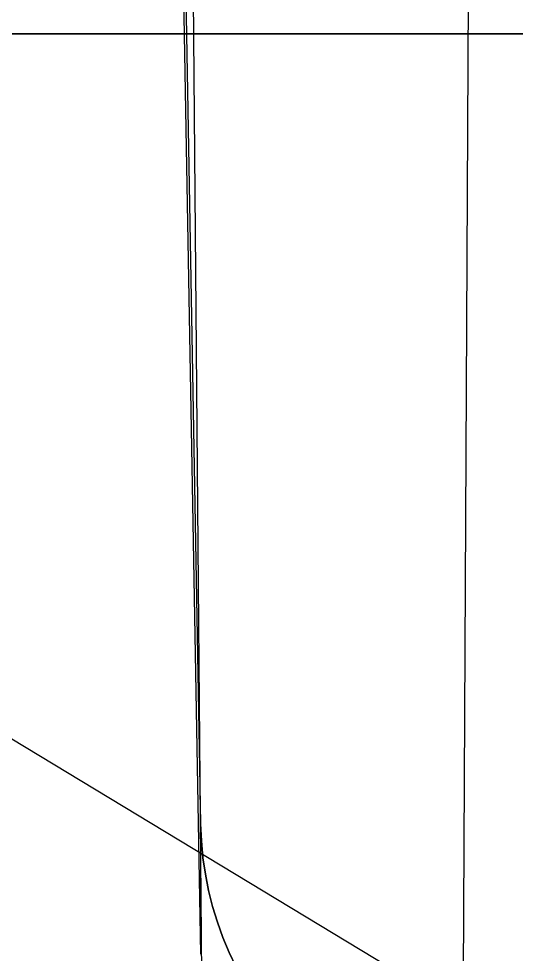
# Model space of a CAD drawing. Extents: x -4.83 to 4.83, y -5.56 to 3.84.
# Drawn here: x 2.051 to 2.342, y -4.379 to -3.831 of the extents above; entities that cross this region are included whole.
import ezdxf

# ---------------------------------------------------------------- set-up
doc = ezdxf.new("R2010")
doc.units = 0
doc.layers.get('0').update_dxf_attribs({"linetype": 'CONTINUOUS'})

# ---------------------------------------------------------------- blocks, each defined once
blk = doc.blocks.new('*U1')
at = {"color": 250, "extrusion": (0.707107, 0, 0.707107)}
for p, q in [((2.11968, 0, 2.46032), (2.15868, -4.46868, 2.42132)), ((2.31079, -4.46961, 2.26921), (2.33419, 0, 2.24581))]:
    blk.add_line(p, q, dxfattribs=at)
at = {"color": 250, "extrusion": (0, -0.008727, 0.999962)}
blk.add_line((2.11968, 0, 2.46032), (2.15868, -4.46868, 2.42132), dxfattribs=at)
at = {"color": 250, "extrusion": (0.999986, -0.005236, 0)}
for p, q in [((2.31079, -4.46961, 2.26921), (2.33419, 0, 2.24581)), ((2.31109, -4.41234, 1.60161), (2.33419, 0, 1.63582))]:
    blk.add_line(p, q, dxfattribs=at)
at = {"color": 250, "extrusion": (0.828721, 0, -0.559661)}
for q in [(2.33419, 0, 1.63582), (1.89306, -4.15968, 0.98261)]:
    blk.add_line((2.31109, -4.41234, 1.60161), q, dxfattribs=at)
at = {"color": 250}
blk.add_line((2.31109, -4.41234, 1.60161), (1.89306, -4.15968, 0.98261), dxfattribs=at)
blk = doc.blocks.new('*U3')
at = {"color": 255, "extrusion": (-0.999848, -0.017132, 0.00333)}
for p, q in [((2.14406, -3.54875, 3.70922), (2.15746, -4.3023, 3.85569)), ((2.14406, -3.62507, 3.31657), (2.15746, -4.37863, 3.46304)), ((2.15746, -4.3023, 3.85569), (2.15746, -4.37863, 3.46304))]:
    blk.add_line(p, q, dxfattribs=at)
at = {"color": 255, "extrusion": (0, 0.190809, 0.981627)}
blk.add_line((2.14406, -3.54875, 3.70922), (2.15746, -4.3023, 3.85569), dxfattribs=at)
at = {"color": 255, "extrusion": (0, -0.190809, -0.981627)}
blk.add_line((2.14406, -3.62507, 3.31657), (2.15746, -4.37863, 3.46304), dxfattribs=at)
at = {"color": 255, "extrusion": (0, 1, -1e-16)}
for p, q in [((1.43, -3.84), (2.73, -3.84)), ((2.63, -3.84, 0.4), (1.43, -3.84, 0.4))]:
    blk.add_line(p, q, dxfattribs=at)
at = {"color": 255, "extrusion": (0, -1e-16, -1)}
blk.add_line((1.43, -3.84), (2.73, -3.84), dxfattribs=at)
at = {"color": 255}
for p, q in [((2.63, -3.84, 0.4), (1.43, -3.84, 0.4)), ((2.15746, -4.3023, 3.85569), (2.15746, -4.37863, 3.46304))]:
    blk.add_line(p, q, dxfattribs=at)
at = {"color": 255, "extrusion": (0, -0.190809, -0.981627)}
blk.add_arc((2.35743, 4.95547, -2.96394), 0.2, 90, 179, dxfattribs=at)
at = {"color": 255, "extrusion": (0, 0.190809, 0.981627)}
blk.add_arc((-2.35743, 4.95547, 2.96394), 0.2, 1, 90, dxfattribs=at)

msp = doc.modelspace()

# ---------------------------------------------------------------- block references
for name in ['*U3', '*U1']:
    msp.add_blockref(name, (0, 0))

doc.saveas('drawing.dxf')
